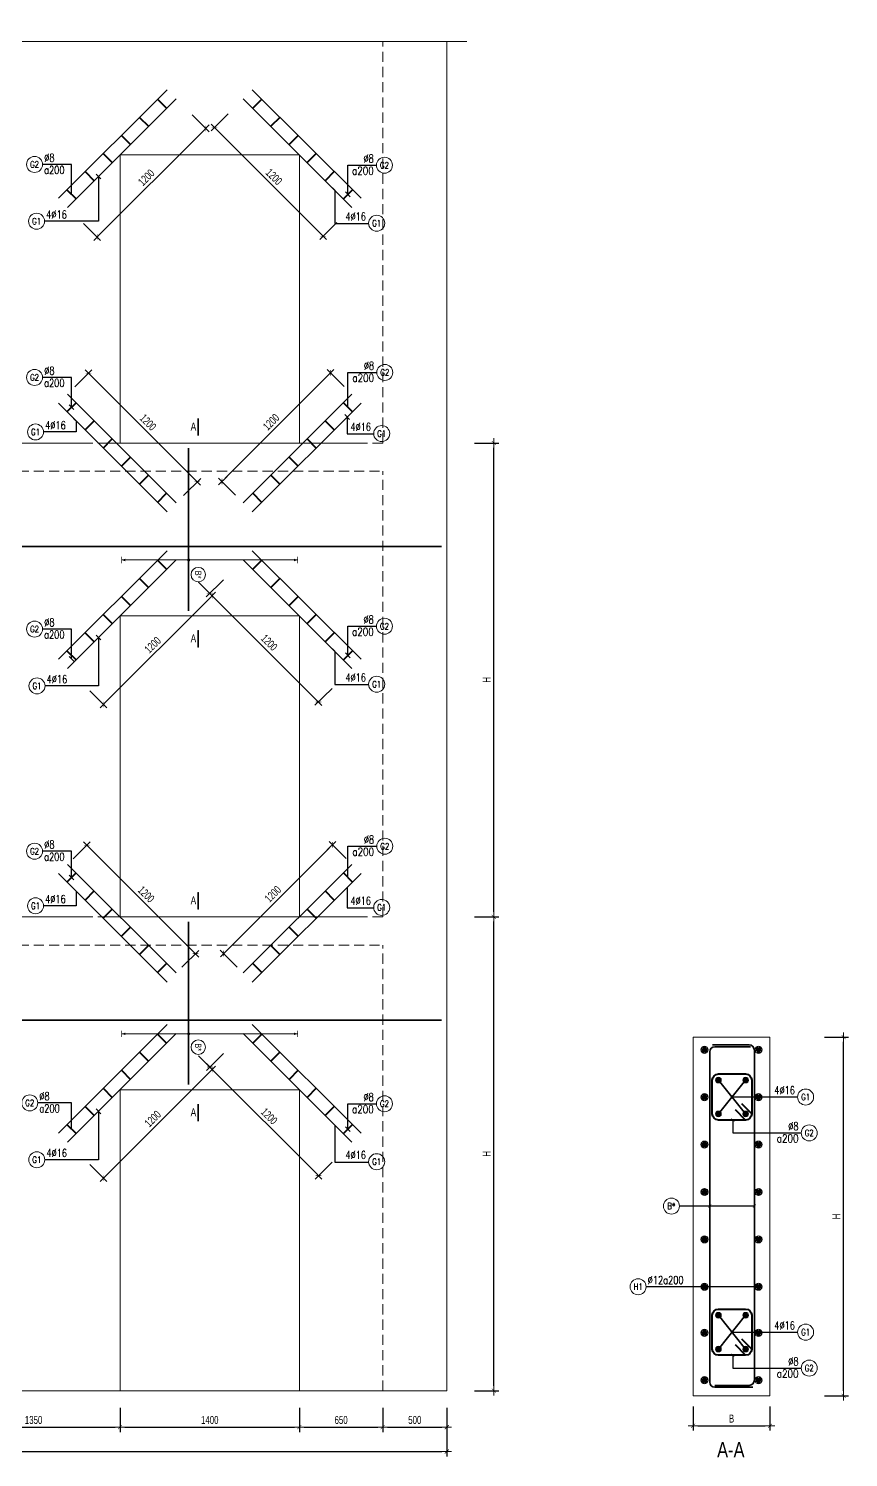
# Model space of a CAD drawing. Header units: millimetres. Extents: x 931337 to 1117500, y 19732 to 157199.
# Drawn here: x 949746 to 956144, y 39978 to 51135 of the extents above; entities that cross this region are included whole.
import ezdxf
from ezdxf.enums import TextEntityAlignment as Align

# ---------------------------------------------------------------- set-up
doc = ezdxf.new("R2010")
doc.units = ezdxf.units.MM
doc.header["$MEASUREMENT"] = 0
doc.linetypes.add('CENTER2', pattern=[1.125, 0.75, -0.125, 0.125, -0.125])
doc.linetypes.add('HIDDEN2', pattern=[4.7625, 3.175, -1.5875])
doc.layers.get('0').update_dxf_attribs({"lineweight": 20})
doc.layers.get('Defpoints').update_dxf_attribs({"color": 151, "lineweight": 9})
for name, color, linetype, lineweight in [('kata_dim', 8, 'Continuous', 5), ('kata_text', 7, 'Continuous', 30), ('KC-LEADER', 153, 'Continuous', 18), ('KC-THEP', 6, 'Continuous', 40), ('NDC_S_ANNO', 7, 'Continuous', 20), ('NDC_S_AXIS', 5, 'CENTER2', 13), ('NDC_S_CONTINUOUS', 3, 'Continuous', 20), ('NDC_S_DIM', 1, 'Continuous', 15), ('NDC_S_HIDDEN', 8, 'HIDDEN2', 13), ('NDC_S_LEADER', 1, 'Continuous', 15), ('NDC_S_LEVEL TEXT', 7, 'Continuous', 20), ('NDC_S_REBAR', 4, 'Continuous', 35), ('NDC_S_STIRRUP', 4, 'Continuous', 40), ('NDC_S_SYMBOL', 1, 'Continuous', 15), ('NDC_S_TEXT SYMBOL', 7, 'Continuous', 20), ('NDC_S_VN TEXT', 7, 'Continuous', 20)]:
    doc.layers.add(name, color=color, linetype=linetype, lineweight=lineweight)
doc.styles.add('AVANTH', font='')
doc.styles.add('kata_text', font='arial.ttf', dxfattribs={"width": 0.8})
doc.styles.add('NDC_ANNO', font='', dxfattribs={"width": 0.8})
doc.styles.add('NDC_ARIAL', font='arial.ttf', dxfattribs={"width": 0.85})
doc.styles.add('NDC_DIM', font='', dxfattribs={"width": 0.75})
doc.styles.add('NDC_EN TXT', font='romans.shx', dxfattribs={"width": 0.8})
doc.styles.get('AVANTH').set_extended_font_data('.VnAvantH')
doc.styles.get('NDC_ANNO').set_extended_font_data('Dotum')
doc.styles.get('NDC_DIM').set_extended_font_data('Dotum')
doc.dimstyles.new('NDC_1-25', dxfattribs={"dimscale": 25, "dimtxt": 2.5, "dimasz": 1, "dimexe": 1.5, "dimexo": 0, "dimgap": 0.8, "dimtad": 1, "dimdec": 0, "dimdsep": 46, "dimtxsty": 'NDC_ARIAL', "dimblk": 'DIMMARK', "dimcen": 49999.938995, "dimdle": 1.5, "dimclrd": 1, "dimclre": 1, "dimclrt": 3, "dimadec": 0, "dimazin": 0, "dimtfac": 1, "dimtdec": 0, "dimtix": 1, "dimtmove": 2, "dimatfit": 3, "dimfxl": 8, "dimarcsym": 0})
doc.dimstyles.new('NDC_1-25X2', dxfattribs={"dimscale": 25, "dimtxt": 2.5, "dimasz": 1, "dimexe": 1.5, "dimexo": 0, "dimgap": 0.8, "dimtad": 1, "dimdec": 0, "dimlfac": 0.5, "dimdsep": 46, "dimtxsty": 'NDC_ARIAL', "dimblk": 'DIMMARK', "dimcen": 49999.938995, "dimdle": 1.5, "dimclrd": 1, "dimclre": 1, "dimclrt": 3, "dimadec": 0, "dimazin": 0, "dimtfac": 1, "dimtdec": 0, "dimtix": 1, "dimtmove": 2, "dimatfit": 3, "dimldrblk": 'ARCHTICK', "dimfxl": 1, "dimarcsym": 0})
doc.dimstyles.new('NDC_dim_25', dxfattribs={"dimscale": 25, "dimtxt": 2.5, "dimasz": 1.5, "dimexe": 1.5, "dimexo": 2.5, "dimgap": 1, "dimtad": 1, "dimdec": 0, "dimzin": 0, "dimdsep": 46, "dimtxsty": 'NDC_DIM', "dimblk": 'DIMMARK', "dimcen": 0.09, "dimdle": 1.2, "dimclrd": 1, "dimclre": 1, "dimclrt": 3, "dimadec": 0, "dimazin": 0, "dimtfac": 1, "dimtdec": 0, "dimtix": 1, "dimtofl": 0, "dimtmove": 0, "dimatfit": 3, "dimfxl": 6, "dimfxlon": 1, "dimtolj": 1, "dimtzin": 0, "dimarcsym": 0})

# ---------------------------------------------------------------- blocks, each defined once
blk = doc.blocks.new('GIACUONG')
at = {"layer": 'NDC_S_REBAR'}
for p, q in [((-848856, -24182), (-848007, -23334)), ((-848785, -24253), (-847937, -23405))]:
    blk.add_line(p, q, dxfattribs=at)
at = {"layer": 'NDC_S_STIRRUP'}
for p, q in [((-848082, -23408), (-848011, -23479)), ((-848223, -23550), (-848152, -23620)), ((-848364, -23691), (-848294, -23762)), ((-848506, -23832), (-848435, -23903)), ((-848647, -23974), (-848577, -24045)), ((-848789, -24115), (-848718, -24186))]:
    blk.add_line(p, q, dxfattribs=at)
blk = doc.blocks.new('*U758')
blk.add_line((188.21, 0), (0, 0))
at = {"layer": 'kata_text', "style": 'kata_text', "width": 0.8}
blk.add_attdef('KHT', text='', height=2, dxfattribs=at).set_placement((-23.81, 3), align=Align.MIDDLE_CENTER)
at = {"layer": 'kata_text', "color": 3, "style": 'kata_text', "width": 0.8}
blk.add_attdef('DKT', (-20.81, 1.75), '', height=2.5, dxfattribs=at)
blk = doc.blocks.new('DIMMARK')
at = {"layer": 'NDC_S_DIM', "color": 1}
blk.add_line((-1.5, 0), (1, 0), dxfattribs=at)
at = {"layer": 'NDC_S_DIM', "color": 2, "const_width": 0.1}
blk.add_lwpolyline([(-0.42, -0.42), (0.42, 0.42)], dxfattribs=at)
blk = doc.blocks.new('*U13')
blk.add_circle((-2.5, 0), 2.5)
at = {"layer": 'NDC_S_VN TEXT', "color": 7, "style": 'NDC_EN TXT', "width": 0.8}
blk.add_attdef('SH2', text='', height=2, dxfattribs=at).set_placement((-2.5, 0), align=Align.MIDDLE)
at = {"layer": 'NDC_S_VN TEXT', "color": 3, "style": 'NDC_EN TXT', "width": 0.75}
blk.add_attdef('DK1', (0.5, 0.85), '', height=2.5, dxfattribs=at)
blk = doc.blocks.new('*U11')
blk.add_circle((-2.5, 0), 2.5)
at = {"layer": 'NDC_S_VN TEXT', "color": 7, "style": 'NDC_EN TXT', "width": 0.8}
blk.add_attdef('SH2', text='', height=2, dxfattribs=at).set_placement((-2.5, 0), align=Align.MIDDLE)
at = {"layer": 'NDC_S_VN TEXT', "color": 3, "style": 'NDC_EN TXT', "width": 0.75}
for tag, p in [('DK1', (0.5, 0.85)), ('KC1', (0.5, -2.97))]:
    blk.add_attdef(tag, p, '', height=2.5, dxfattribs=at)
blk = doc.blocks.new('*U9')
blk.add_circle((2.5, 0), 2.5)
at = {"layer": 'NDC_S_VN TEXT', "color": 3, "style": 'NDC_EN TXT', "width": 0.75}
blk.add_attdef('DK2', text='', height=2.5, dxfattribs=at).set_placement((-0.85, 0.85), align=Align.RIGHT)
at = {"layer": 'NDC_S_VN TEXT', "color": 7, "style": 'NDC_EN TXT', "width": 0.8}
blk.add_attdef('SH3', text='', height=2, dxfattribs=at).set_placement((2.5, 0), align=Align.MIDDLE)
blk = doc.blocks.new('*U10')
blk.add_circle((2.5, 0), 2.5)
at = {"layer": 'NDC_S_VN TEXT', "color": 3, "style": 'NDC_EN TXT'}
for tag, width, p in [('DK2', 0.75, (-0.85, 0.85)), ('KC2', 0.8, (-0.85, -2.97))]:
    blk.add_attdef(tag, text='', height=2.5, dxfattribs=dict(at, width=width)).set_placement(p, align=Align.RIGHT)
at = {"layer": 'NDC_S_VN TEXT', "color": 7, "style": 'NDC_EN TXT', "width": 0.8}
blk.add_attdef('SH3', text='', height=2, dxfattribs=at).set_placement((2.5, 0), align=Align.MIDDLE)
blk = doc.blocks.new('*D762')
at = {"layer": 'Defpoints', "color": 0, "transparency": 16777216}
for p in [(953010, 44199), (953377, 44199), (953010, 40499)]:
    blk.add_point(p, dxfattribs=at)
at = {"layer": 'NDC_S_DIM', "color": 1, "lineweight": -2, "transparency": 16777216}
for p, q in [((953227, 44199), (953415, 44199)), ((953377, 40537), (953377, 44162)), ((953227, 40499), (953415, 40499))]:
    blk.add_line(p, q, dxfattribs=at)
at = {"layer": 'NDC_S_DIM', "color": 1, "lineweight": -2, "transparency": 16777216, "xscale": 37.5, "yscale": 37.5, "zscale": 37.5}
for p, rotation in [((953377, 44199), 90), ((953377, 40499), 270)]:
    blk.add_blockref('DIMMARK', p, dxfattribs=dict(at, rotation=rotation))
at = {"layer": 'NDC_S_DIM', "color": 3, "transparency": 16777216, "insert": (953321, 42349), "char_height": 62.5, "attachment_point": 5, "rotation": 90, "style": 'NDC_DIM'}
blk.add_mtext('\\A1;H', dxfattribs=at)
blk = doc.blocks.new('*D763')
at = {"layer": 'Defpoints', "color": 0, "transparency": 16777216}
for p in [(953010, 47899), (953377, 47899), (953010, 44199)]:
    blk.add_point(p, dxfattribs=at)
at = {"layer": 'NDC_S_DIM', "color": 1, "lineweight": -2, "transparency": 16777216}
for p, q in [((953227, 47899), (953415, 47899)), ((953377, 44237), (953377, 47862)), ((953227, 44199), (953415, 44199))]:
    blk.add_line(p, q, dxfattribs=at)
at = {"layer": 'NDC_S_DIM', "color": 1, "lineweight": -2, "transparency": 16777216, "xscale": 37.5, "yscale": 37.5, "zscale": 37.5}
for p, rotation in [((953377, 47899), 90), ((953377, 44199), 270)]:
    blk.add_blockref('DIMMARK', p, dxfattribs=dict(at, rotation=rotation))
at = {"layer": 'NDC_S_DIM', "color": 3, "transparency": 16777216, "insert": (953321, 46049), "char_height": 62.5, "attachment_point": 5, "rotation": 90, "style": 'NDC_DIM'}
blk.add_mtext('\\A1;H', dxfattribs=at)
blk = doc.blocks.new('*D768')
at = {"layer": 'Defpoints', "color": 0, "transparency": 16777216}
for p in [(949110, 40499), (950460, 40499), (950460, 40214)]:
    blk.add_point(p, dxfattribs=at)
at = {"layer": 'NDC_S_DIM', "color": 1, "lineweight": -2, "transparency": 16777216}
for p, q in [((949110, 40364), (949110, 40176)), ((950460, 40364), (950460, 40176)), ((949147, 40214), (950422, 40214))]:
    blk.add_line(p, q, dxfattribs=at)
at = {"layer": 'NDC_S_DIM', "color": 1, "lineweight": -2, "transparency": 16777216, "xscale": 37.5, "yscale": 37.5, "zscale": 37.5, "rotation": 180}
blk.add_blockref('DIMMARK', (949110, 40214), dxfattribs=at)
at = {"layer": 'NDC_S_DIM', "color": 1, "lineweight": -2, "transparency": 16777216, "xscale": 37.5, "yscale": 37.5, "zscale": 37.5}
blk.add_blockref('DIMMARK', (950460, 40214), dxfattribs=at)
at = {"layer": 'NDC_S_DIM', "color": 3, "transparency": 16777216, "insert": (949785, 40270), "char_height": 62.5, "attachment_point": 5, "style": 'NDC_DIM'}
blk.add_mtext('\\A1;1350', dxfattribs=at)
blk = doc.blocks.new('*D769')
at = {"layer": 'Defpoints', "color": 0, "transparency": 16777216}
for p in [(951860, 40499), (952510, 40499), (952510, 40214)]:
    blk.add_point(p, dxfattribs=at)
at = {"layer": 'NDC_S_DIM', "color": 1, "lineweight": -2, "transparency": 16777216}
for p, q in [((951860, 40364), (951860, 40176)), ((952510, 40364), (952510, 40176)), ((951897, 40214), (952472, 40214))]:
    blk.add_line(p, q, dxfattribs=at)
at = {"layer": 'NDC_S_DIM', "color": 1, "lineweight": -2, "transparency": 16777216, "xscale": 37.5, "yscale": 37.5, "zscale": 37.5, "rotation": 180}
blk.add_blockref('DIMMARK', (951860, 40214), dxfattribs=at)
at = {"layer": 'NDC_S_DIM', "color": 1, "lineweight": -2, "transparency": 16777216, "xscale": 37.5, "yscale": 37.5, "zscale": 37.5}
blk.add_blockref('DIMMARK', (952510, 40214), dxfattribs=at)
at = {"layer": 'NDC_S_DIM', "color": 3, "transparency": 16777216, "insert": (952185, 40270), "char_height": 62.5, "attachment_point": 5, "style": 'NDC_DIM'}
blk.add_mtext('\\A1;650', dxfattribs=at)
blk = doc.blocks.new('*D770')
at = {"layer": 'Defpoints', "color": 0, "transparency": 16777216}
for p in [(943810, 40499), (953010, 40499), (953010, 40024)]:
    blk.add_point(p, dxfattribs=at)
at = {"layer": 'NDC_S_DIM', "color": 1, "lineweight": -2, "transparency": 16777216}
for p, q in [((943810, 40174), (943810, 39986)), ((953010, 40174), (953010, 39986)), ((943847, 40024), (952972, 40024))]:
    blk.add_line(p, q, dxfattribs=at)
at = {"layer": 'NDC_S_DIM', "color": 1, "lineweight": -2, "transparency": 16777216, "xscale": 37.5, "yscale": 37.5, "zscale": 37.5, "rotation": 180}
blk.add_blockref('DIMMARK', (943810, 40024), dxfattribs=at)
at = {"layer": 'NDC_S_DIM', "color": 1, "lineweight": -2, "transparency": 16777216, "xscale": 37.5, "yscale": 37.5, "zscale": 37.5}
blk.add_blockref('DIMMARK', (953010, 40024), dxfattribs=at)
at = {"layer": 'NDC_S_DIM', "color": 3, "transparency": 16777216, "insert": (948410, 40080), "char_height": 62.5, "attachment_point": 5, "style": 'NDC_DIM'}
blk.add_mtext('\\A1;9200', dxfattribs=at)
blk = doc.blocks.new('THEP')
at = {"layer": 'KC-LEADER', "color": 6}
blk.add_circle((0, 0), 14, dxfattribs=at)
at = {"layer": 'KC-THEP'}
for p, q in [((-14, 0), (14, 0)), ((9.9, 9.9), (-9.9, -9.9)), ((-9.9, 9.9), (9.9, -9.9)), ((0, 14), (0, -14))]:
    blk.add_line(p, q, dxfattribs=at)
blk = doc.blocks.new('_ARCHTICK')
at = {"color": 0, "linetype": 'ByBlock', "const_width": 0.15}
blk.add_lwpolyline([(-0.5, -0.5), (0.5, 0.5)], dxfattribs=at)
blk = doc.blocks.new('*D771')
at = {"layer": 'Defpoints', "color": 0, "transparency": 16777216}
for p in [(954932, 40459), (955532, 40459), (955532, 40225)]:
    blk.add_point(p, dxfattribs=at)
at = {"layer": 'NDC_S_DIM', "color": 1, "lineweight": -2, "transparency": 16777216}
for p, q in [((954932, 40375), (954932, 40187)), ((955532, 40375), (955532, 40187)), ((954969, 40225), (955494, 40225))]:
    blk.add_line(p, q, dxfattribs=at)
at = {"layer": 'NDC_S_DIM', "color": 1, "lineweight": -2, "transparency": 16777216, "xscale": 37.5, "yscale": 37.5, "zscale": 37.5, "rotation": 180}
blk.add_blockref('DIMMARK', (954932, 40225), dxfattribs=at)
at = {"layer": 'NDC_S_DIM', "color": 1, "lineweight": -2, "transparency": 16777216, "xscale": 37.5, "yscale": 37.5, "zscale": 37.5}
blk.add_blockref('DIMMARK', (955532, 40225), dxfattribs=at)
at = {"layer": 'NDC_S_DIM', "color": 3, "transparency": 16777216, "insert": (955232, 40281), "char_height": 62.5, "attachment_point": 5, "style": 'NDC_DIM'}
blk.add_mtext('\\A1;B', dxfattribs=at)
blk = doc.blocks.new('*D772')
at = {"layer": 'Defpoints', "color": 0, "transparency": 16777216}
for p in [(955532, 43259), (956107, 43259), (955532, 40459)]:
    blk.add_point(p, dxfattribs=at)
at = {"layer": 'NDC_S_DIM', "color": 1, "lineweight": -2, "transparency": 16777216}
for p, q in [((955957, 43259), (956144, 43259)), ((956107, 40497), (956107, 43222)), ((955957, 40459), (956144, 40459))]:
    blk.add_line(p, q, dxfattribs=at)
at = {"layer": 'NDC_S_DIM', "color": 1, "lineweight": -2, "transparency": 16777216, "xscale": 37.5, "yscale": 37.5, "zscale": 37.5}
for p, rotation in [((956107, 43259), 90), ((956107, 40459), 270)]:
    blk.add_blockref('DIMMARK', p, dxfattribs=dict(at, rotation=rotation))
at = {"layer": 'NDC_S_DIM', "color": 3, "transparency": 16777216, "insert": (956050, 41859), "char_height": 62.5, "attachment_point": 5, "rotation": 90, "style": 'NDC_DIM'}
blk.add_mtext('\\A1;H', dxfattribs=at)
blk = doc.blocks.new('*D773')
at = {"layer": 'Defpoints', "color": 0, "transparency": 16777216}
for p in [(950460, 40499), (951860, 40499), (951860, 40214)]:
    blk.add_point(p, dxfattribs=at)
at = {"layer": 'NDC_S_DIM', "color": 1, "lineweight": -2, "transparency": 16777216}
for p, q in [((950460, 40364), (950460, 40176)), ((951860, 40364), (951860, 40176)), ((950497, 40214), (951822, 40214))]:
    blk.add_line(p, q, dxfattribs=at)
at = {"layer": 'NDC_S_DIM', "color": 1, "lineweight": -2, "transparency": 16777216, "xscale": 37.5, "yscale": 37.5, "zscale": 37.5, "rotation": 180}
blk.add_blockref('DIMMARK', (950460, 40214), dxfattribs=at)
at = {"layer": 'NDC_S_DIM', "color": 1, "lineweight": -2, "transparency": 16777216, "xscale": 37.5, "yscale": 37.5, "zscale": 37.5}
blk.add_blockref('DIMMARK', (951860, 40214), dxfattribs=at)
at = {"layer": 'NDC_S_DIM', "color": 3, "transparency": 16777216, "insert": (951160, 40270), "char_height": 62.5, "attachment_point": 5, "style": 'NDC_DIM'}
blk.add_mtext('\\A1;1400', dxfattribs=at)
blk = doc.blocks.new('*D774')
at = {"layer": 'Defpoints', "color": 0, "transparency": 16777216}
for p in [(952510, 40499), (953010, 40499), (953010, 40214)]:
    blk.add_point(p, dxfattribs=at)
at = {"layer": 'NDC_S_DIM', "color": 1, "lineweight": -2, "transparency": 16777216}
for p, q in [((952510, 40364), (952510, 40176)), ((953010, 40364), (953010, 40176)), ((952547, 40214), (952972, 40214))]:
    blk.add_line(p, q, dxfattribs=at)
at = {"layer": 'NDC_S_DIM', "color": 1, "lineweight": -2, "transparency": 16777216, "xscale": 37.5, "yscale": 37.5, "zscale": 37.5, "rotation": 180}
blk.add_blockref('DIMMARK', (952510, 40214), dxfattribs=at)
at = {"layer": 'NDC_S_DIM', "color": 1, "lineweight": -2, "transparency": 16777216, "xscale": 37.5, "yscale": 37.5, "zscale": 37.5}
blk.add_blockref('DIMMARK', (953010, 40214), dxfattribs=at)
at = {"layer": 'NDC_S_DIM', "color": 3, "transparency": 16777216, "insert": (952760, 40270), "char_height": 62.5, "attachment_point": 5, "style": 'NDC_DIM'}
blk.add_mtext('\\A1;500', dxfattribs=at)
blk = doc.blocks.new('*U754')
h = blk.add_hatch(color=6)
edge = h.paths.add_edge_path()
edge.add_arc((0, 0), 0.3, 0, 360)
for p, q in [((0, 0), (-34.94, 0)), ((15.86, 0), (0, 0))]:
    blk.add_line(p, q)
at = {"layer": 'kata_dim', "color": 6}
for q in [(0, 34.07), (0, -20.93)]:
    blk.add_line((0, 0), q, dxfattribs=at)
for points in [[(-1, 34.07, 0.2, 0.2, 0), (1, 34.07, 0, 0, 0)], [(-1, -20.93, 0.2, 0.2, 0), (1, -20.93, 0, 0, 0)]]:
    blk.add_lwpolyline(points, format="xyseb", dxfattribs=at)
at = {"layer": 'kata_dim'}
blk.add_circle((4.17, 3), 2.25, dxfattribs=at)
at = {"layer": 'kata_dim', "color": 6}
blk.add_circle((0, 0), 0.3, dxfattribs=at)
for points in [[(-0.4, 32.87), (0, 34.07), (0.4, 32.87)], [(-0.4, -19.73), (0, -20.93), (0.4, -19.73)]]:
    blk.add_solid(points, dxfattribs=at)
at = {"layer": 'kata_text', "style": 'kata_text', "width": 0.8}
blk.add_attdef('KHT', text='', height=2, dxfattribs=at).set_placement((4.17, 3), align=Align.MIDDLE_CENTER)
at = {"layer": 'kata_text', "color": 3, "style": 'kata_text', "width": 0.8}
blk.add_attdef('DKT', (7.17, 1.75), '', height=2.5, dxfattribs=at)
blk = doc.blocks.new('*U749')
at = {"layer": 'NDC_S_ANNO', "linetype": 'ByBlock', "lineweight": -2}
blk.add_line((0, 4.36), (0, -1), dxfattribs=at)
at = {"layer": 'NDC_S_ANNO', "ltscale": 0.005, "const_width": 0.5}
blk.add_lwpolyline([(0, -1), (0, 4.36)], dxfattribs=at)
at = {"layer": 'NDC_S_TEXT SYMBOL', "linetype": 'ByBlock', "lineweight": -2, "style": 'NDC_ANNO', "width": 0.8}
blk.add_attdef('DETAIL', text='', height=2.5, dxfattribs=at).set_placement((-0.64, 1.82), align=Align.MIDDLE_RIGHT)
blk = doc.blocks.new('*U752')
h = blk.add_hatch(color=6)
edge = h.paths.add_edge_path()
edge.add_arc((0, 0), 0.3, 0, 360)
for p, q in [((0, 0), (-34.94, 0)), ((15.86, 0), (0, 0))]:
    blk.add_line(p, q)
at = {"layer": 'kata_dim', "color": 6}
for q in [(0, 34.07), (0, -20.93)]:
    blk.add_line((0, 0), q, dxfattribs=at)
for points in [[(-1, 34.07, 0.2, 0.2, 0), (1, 34.07, 0, 0, 0)], [(-1, -20.93, 0.2, 0.2, 0), (1, -20.93, 0, 0, 0)]]:
    blk.add_lwpolyline(points, format="xyseb", dxfattribs=at)
at = {"layer": 'kata_dim'}
blk.add_circle((4.56, 3), 2.25, dxfattribs=at)
at = {"layer": 'kata_dim', "color": 6}
blk.add_circle((0, 0), 0.3, dxfattribs=at)
for points in [[(-0.4, 32.87), (0, 34.07), (0.4, 32.87)], [(-0.4, -19.73), (0, -20.93), (0.4, -19.73)]]:
    blk.add_solid(points, dxfattribs=at)
at = {"layer": 'kata_text', "style": 'kata_text', "width": 0.8}
blk.add_attdef('KHT', text='', height=2, dxfattribs=at).set_placement((4.56, 3), align=Align.MIDDLE_CENTER)
at = {"layer": 'kata_text', "color": 3, "style": 'kata_text', "width": 0.8}
blk.add_attdef('DKT', (7.56, 1.75), '', height=2.5, dxfattribs=at)
blk = doc.blocks.new('*U759')
blk.add_line((188.21, 0), (0, 0))
at = {"layer": 'kata_text', "style": 'kata_text', "width": 0.8}
blk.add_attdef('KHT', text='', height=2, dxfattribs=at).set_placement((-22.13, 3), align=Align.MIDDLE_CENTER)
at = {"layer": 'kata_text', "color": 3, "style": 'kata_text', "width": 0.8}
blk.add_attdef('DKT', (-19.13, 1.75), '', height=2.5, dxfattribs=at)
blk = doc.blocks.new('*D791')
at = {"layer": 'Defpoints', "color": 0, "transparency": 16777216}
for p in [(950898, 50587), (951129, 50356), (950049, 49739)]:
    blk.add_point(p, dxfattribs=at)
at = {"layer": 'NDC_S_DIM', "color": 1, "lineweight": -2, "transparency": 16777216}
for p, q in [((951023, 50462), (951156, 50330)), ((950307, 49534), (951103, 50330)), ((950175, 49614), (950307, 49481))]:
    blk.add_line(p, q, dxfattribs=at)
at = {"layer": 'NDC_S_DIM', "color": 1, "lineweight": -2, "transparency": 16777216, "xscale": 37.5, "yscale": 37.5, "zscale": 37.5}
for p, rotation in [((951129, 50356), 45), ((950281, 49508), 225)]:
    blk.add_blockref('DIMMARK', p, dxfattribs=dict(at, rotation=rotation))
at = {"layer": 'NDC_S_DIM', "color": 3, "transparency": 16777216, "insert": (950665, 49972), "char_height": 62.5, "attachment_point": 5, "rotation": 45, "style": 'NDC_DIM'}
blk.add_mtext('\\A1;1200', dxfattribs=at)
blk = doc.blocks.new('*D792')
at = {"layer": 'Defpoints', "color": 0, "transparency": 16777216}
for p in [(951449, 50616), (952298, 49767), (952045, 49514)]:
    blk.add_point(p, dxfattribs=at)
at = {"layer": 'NDC_S_DIM', "color": 1, "lineweight": -2, "transparency": 16777216}
for p, q in [((951303, 50469), (951170, 50336)), ((951223, 50336), (952019, 49541)), ((952151, 49620), (952019, 49488))]:
    blk.add_line(p, q, dxfattribs=at)
at = {"layer": 'NDC_S_DIM', "color": 1, "lineweight": -2, "transparency": 16777216, "xscale": 37.5, "yscale": 37.5, "zscale": 37.5}
for p, rotation in [((951197, 50363), 135), ((952045, 49514), 315)]:
    blk.add_blockref('DIMMARK', p, dxfattribs=dict(at, rotation=rotation))
at = {"layer": 'NDC_S_DIM', "color": 3, "transparency": 16777216, "insert": (951661, 49978), "char_height": 62.5, "attachment_point": 5, "rotation": 315, "style": 'NDC_DIM'}
blk.add_mtext('\\A1;1200', dxfattribs=at)
blk = doc.blocks.new('*D797')
at = {"layer": 'Defpoints', "color": 0, "transparency": 16777216}
for p in [(950898, 46987), (951179, 46707), (950049, 46139)]:
    blk.add_point(p, dxfattribs=at)
at = {"layer": 'NDC_S_DIM', "color": 1, "lineweight": -2, "transparency": 16777216}
for p, q in [((951073, 46813), (951205, 46680)), ((950357, 45885), (951152, 46680)), ((950224, 45964), (950357, 45832))]:
    blk.add_line(p, q, dxfattribs=at)
at = {"layer": 'NDC_S_DIM', "color": 1, "lineweight": -2, "transparency": 16777216, "xscale": 37.5, "yscale": 37.5, "zscale": 37.5}
for p, rotation in [((951179, 46707), 45), ((950330, 45858), 225)]:
    blk.add_blockref('DIMMARK', p, dxfattribs=dict(at, rotation=rotation))
at = {"layer": 'NDC_S_DIM', "color": 3, "transparency": 16777216, "insert": (950715, 46322), "char_height": 62.5, "attachment_point": 5, "rotation": 45, "style": 'NDC_DIM'}
blk.add_mtext('\\A1;1200', dxfattribs=at)
blk = doc.blocks.new('*D798')
at = {"layer": 'Defpoints', "color": 0, "transparency": 16777216}
for p in [(951421, 46987), (952270, 46139), (952008, 45877)]:
    blk.add_point(p, dxfattribs=at)
at = {"layer": 'NDC_S_DIM', "color": 1, "lineweight": -2, "transparency": 16777216}
for p, q in [((951266, 46832), (951133, 46699)), ((951186, 46699), (951981, 45904)), ((952114, 45983), (951981, 45851))]:
    blk.add_line(p, q, dxfattribs=at)
at = {"layer": 'NDC_S_DIM', "color": 1, "lineweight": -2, "transparency": 16777216, "xscale": 37.5, "yscale": 37.5, "zscale": 37.5}
for p, rotation in [((951159, 46726), 135), ((952008, 45877), 315)]:
    blk.add_blockref('DIMMARK', p, dxfattribs=dict(at, rotation=rotation))
at = {"layer": 'NDC_S_DIM', "color": 3, "transparency": 16777216, "insert": (951624, 46341), "char_height": 62.5, "attachment_point": 5, "rotation": 315, "style": 'NDC_DIM'}
blk.add_mtext('\\A1;1200', dxfattribs=at)
blk = doc.blocks.new('*D799')
at = {"layer": 'Defpoints', "color": 0, "transparency": 16777216}
for p in [(950049, 48281), (951062, 47596), (950898, 47432)]:
    blk.add_point(p, dxfattribs=at)
at = {"layer": 'NDC_S_DIM', "color": 1, "lineweight": -2, "transparency": 16777216}
for p, q in [((950107, 48339), (950240, 48471)), ((950240, 48418), (951035, 47623)), ((950956, 47490), (951089, 47623))]:
    blk.add_line(p, q, dxfattribs=at)
at = {"layer": 'NDC_S_DIM', "color": 1, "lineweight": -2, "transparency": 16777216, "xscale": 37.5, "yscale": 37.5, "zscale": 37.5}
for p, rotation in [((950213, 48445), 135), ((951062, 47596), 315)]:
    blk.add_blockref('DIMMARK', p, dxfattribs=dict(at, rotation=rotation))
at = {"layer": 'NDC_S_DIM', "color": 3, "transparency": 16777216, "insert": (950678, 48060), "char_height": 62.5, "attachment_point": 5, "rotation": 315, "style": 'NDC_DIM'}
blk.add_mtext('\\A1;1200', dxfattribs=at)
blk = doc.blocks.new('*D800')
at = {"layer": 'Defpoints', "color": 0, "transparency": 16777216}
for p in [(952103, 48447), (952270, 48281), (951421, 47432)]:
    blk.add_point(p, dxfattribs=at)
at = {"layer": 'NDC_S_DIM', "color": 1, "lineweight": -2, "transparency": 16777216}
for p, q in [((952209, 48341), (952077, 48474)), ((951281, 47625), (952077, 48421)), ((951361, 47493), (951228, 47625))]:
    blk.add_line(p, q, dxfattribs=at)
at = {"layer": 'NDC_S_DIM', "color": 1, "lineweight": -2, "transparency": 16777216, "xscale": 37.5, "yscale": 37.5, "zscale": 37.5}
for p, rotation in [((952103, 48447), 45), ((951255, 47599), 225)]:
    blk.add_blockref('DIMMARK', p, dxfattribs=dict(at, rotation=rotation))
at = {"layer": 'NDC_S_DIM', "color": 3, "transparency": 16777216, "insert": (951639, 48063), "char_height": 62.5, "attachment_point": 5, "rotation": 45, "style": 'NDC_DIM'}
blk.add_mtext('\\A1;1200', dxfattribs=at)
blk = doc.blocks.new('*D805')
at = {"layer": 'Defpoints', "color": 0, "transparency": 16777216}
for p in [(950898, 43287), (951179, 43007), (950049, 42439)]:
    blk.add_point(p, dxfattribs=at)
at = {"layer": 'NDC_S_DIM', "color": 1, "lineweight": -2, "transparency": 16777216}
for p, q in [((951073, 43113), (951205, 42980)), ((950357, 42185), (951152, 42980)), ((950224, 42264), (950357, 42132))]:
    blk.add_line(p, q, dxfattribs=at)
at = {"layer": 'NDC_S_DIM', "color": 1, "lineweight": -2, "transparency": 16777216, "xscale": 37.5, "yscale": 37.5, "zscale": 37.5}
for p, rotation in [((951179, 43007), 45), ((950330, 42158), 225)]:
    blk.add_blockref('DIMMARK', p, dxfattribs=dict(at, rotation=rotation))
at = {"layer": 'NDC_S_DIM', "color": 3, "transparency": 16777216, "insert": (950715, 42622), "char_height": 62.5, "attachment_point": 5, "rotation": 45, "style": 'NDC_DIM'}
blk.add_mtext('\\A1;1200', dxfattribs=at)
blk = doc.blocks.new('*D776')
at = {"layer": 'Defpoints', "color": 0, "transparency": 16777216}
for p in [(951492, 43358), (952340, 42510), (952009, 42178)]:
    blk.add_point(p, dxfattribs=at)
at = {"layer": 'NDC_S_DIM', "color": 1, "lineweight": -2, "transparency": 16777216}
for p, q in [((951266, 43133), (951134, 43000)), ((951187, 43000), (951982, 42205)), ((952115, 42284), (951982, 42151))]:
    blk.add_line(p, q, dxfattribs=at)
at = {"layer": 'NDC_S_DIM', "color": 1, "lineweight": -2, "transparency": 16777216, "xscale": 37.5, "yscale": 37.5, "zscale": 37.5}
for p, rotation in [((951160, 43027), 135), ((952009, 42178), 315)]:
    blk.add_blockref('DIMMARK', p, dxfattribs=dict(at, rotation=rotation))
at = {"layer": 'NDC_S_DIM', "color": 3, "transparency": 16777216, "insert": (951624, 42642), "char_height": 62.5, "attachment_point": 5, "rotation": 315, "style": 'NDC_DIM'}
blk.add_mtext('\\A1;1200', dxfattribs=at)
blk = doc.blocks.new('*D777')
at = {"layer": 'Defpoints', "color": 0, "transparency": 16777216}
for p in [(950049, 44609), (951048, 43911), (950898, 43761)]:
    blk.add_point(p, dxfattribs=at)
at = {"layer": 'NDC_S_DIM', "color": 1, "lineweight": -2, "transparency": 16777216}
for p, q in [((950094, 44653), (950226, 44786)), ((950226, 44733), (951022, 43937)), ((950942, 43805), (951075, 43937))]:
    blk.add_line(p, q, dxfattribs=at)
at = {"layer": 'NDC_S_DIM', "color": 1, "lineweight": -2, "transparency": 16777216, "xscale": 37.5, "yscale": 37.5, "zscale": 37.5}
for p, rotation in [((950200, 44759), 135), ((951048, 43911), 315)]:
    blk.add_blockref('DIMMARK', p, dxfattribs=dict(at, rotation=rotation))
at = {"layer": 'NDC_S_DIM', "color": 3, "transparency": 16777216, "insert": (950664, 44375), "char_height": 62.5, "attachment_point": 5, "rotation": 315, "style": 'NDC_DIM'}
blk.add_mtext('\\A1;1200', dxfattribs=at)
blk = doc.blocks.new('*D778')
at = {"layer": 'Defpoints', "color": 0, "transparency": 16777216}
for p in [(952117, 44761), (952270, 44609), (951421, 43761)]:
    blk.add_point(p, dxfattribs=at)
at = {"layer": 'NDC_S_DIM', "color": 1, "lineweight": -2, "transparency": 16777216}
for p, q in [((952224, 44655), (952091, 44788)), ((951295, 43939), (952091, 44735)), ((951375, 43807), (951242, 43939))]:
    blk.add_line(p, q, dxfattribs=at)
at = {"layer": 'NDC_S_DIM', "color": 1, "lineweight": -2, "transparency": 16777216, "xscale": 37.5, "yscale": 37.5, "zscale": 37.5}
for p, rotation in [((952117, 44761), 45), ((951269, 43913), 225)]:
    blk.add_blockref('DIMMARK', p, dxfattribs=dict(at, rotation=rotation))
at = {"layer": 'NDC_S_DIM', "color": 3, "transparency": 16777216, "insert": (951653, 44377), "char_height": 62.5, "attachment_point": 5, "rotation": 45, "style": 'NDC_DIM'}
blk.add_mtext('\\A1;1200', dxfattribs=at)

msp = doc.modelspace()

# ---------------------------------------------------------------- linework, layer by layer
at = {"layer": 'NDC_S_AXIS', "ltscale": 1000}
for p, q in [((943809.97, 47899.023), (952376.186, 47899.023)), ((943809.97, 44199.023), (952376.186, 44199.023)), ((943809.97, 40499.023), (952376.186, 40499.023))]:
    msp.add_line(p, q, dxfattribs=at)
at = {"layer": 'NDC_S_CONTINUOUS'}
for p, q in [((953009.603, 40499.023), (953009.603, 51035.305)), ((943809.603, 40499.023), (953009.603, 40499.023))]:
    msp.add_line(p, q, dxfattribs=at)
for points in [[(950459.603, 50149.023), (951859.603, 50149.023), (951859.603, 47899.023), (950459.603, 47899.023)], [(950459.603, 46549.023), (951859.603, 46549.023), (951859.603, 44199.023), (950459.603, 44199.023)], [(954931.7, 40459.096), (955531.7, 40459.096), (955531.7, 43259.096), (954931.7, 43259.096)], [(950459.603, 42849.023), (951859.603, 42849.023), (951859.603, 40499.023), (950459.603, 40499.023)]]:
    msp.add_lwpolyline(points, close=True, dxfattribs=at)
at = {"layer": 'NDC_S_HIDDEN', "ltscale": 25}
for p, q in [((952509.603, 47899.023), (952509.603, 51035.305)), ((952509.603, 47899.023), (944309.603, 47899.023)), ((944309.603, 47679.023), (952509.603, 47679.023)), ((952509.603, 44199.023), (952509.603, 47679.023)), ((952509.603, 44199.023), (944309.603, 44199.023)), ((944309.603, 43979.023), (952509.603, 43979.023)), ((952509.603, 40499.023), (952509.603, 43979.023))]:
    msp.add_line(p, q, dxfattribs=at)
at = {"layer": 'NDC_S_REBAR'}
for points in [[(955398.325, 40526.028), (955101.852, 40526.028, -0.414213562), (955061.852, 40566.028), (955061.852, 43144.73, -0.414213562), (955101.852, 43184.73), (955379.307, 43184.73)], [(955102.296, 40540.394), (955370.123, 40540.394, 0.414213562), (955410.123, 40580.394), (955410.123, 43159.096, 0.414213562), (955370.123, 43199.096), (955083.096, 43199.096)]]:
    msp.add_lwpolyline(points, format="xyb", dxfattribs=at)
at = {"layer": 'NDC_S_STIRRUP'}
for points in [[(955310.123, 42740.405), (955390.123, 42660.405, -0.414213562), (955342.123, 42612.405), (955129.852, 42612.405, -0.414213562), (955081.852, 42660.405), (955081.852, 42924.405, -0.414213562), (955129.852, 42972.405), (955342.123, 42972.405, -0.414213562), (955390.123, 42924.405), (955390.123, 42660.405, -0.414213562), (955342.123, 42612.405), (955262.123, 42692.405)], [(955310.123, 40904.15), (955390.123, 40824.15, -0.414213562), (955342.123, 40776.15), (955129.852, 40776.15, -0.414213562), (955081.852, 40824.15), (955081.852, 41088.15, -0.414213562), (955129.852, 41136.15), (955342.123, 41136.15, -0.414213562), (955390.123, 41088.15), (955390.123, 40824.15, -0.414213562), (955342.123, 40776.15), (955262.123, 40856.15)]]:
    msp.add_lwpolyline(points, format="xyb", dxfattribs=at)
at = {"layer": 'NDC_S_SYMBOL'}
msp.add_lwpolyline([(943649.01, 51035.305), (948328.978, 51035.305), (948326.804, 51135.305), (948482.456, 50935.305), (948480.283, 51035.305), (953165.068, 51035.305)], dxfattribs=at)

# ---------------------------------------------------------------- block references
at = {"layer": 'KC-THEP'}
for p, xscale, yscale, zscale, rotation in [((955021.489, 43160.622), -2, 2, 2, 110.331970432249), ((955441.911, 43160.622), 2, 2, 2, 249.668029567751), ((955129.852, 42924.405), 1.6, 1.6, 1.6, 69.66802956775103), ((955342.123, 42924.405), 1.6, 1.6, 1.6, 69.66802956775103), ((955021.489, 42790.622), -2, 2, 2, 110.331970432249), ((955441.911, 42790.622), 2, 2, 2, 249.668029567751), ((955129.852, 42660.405), -1.6, 1.6, 1.6, 110.331970432249), ((955342.123, 42660.405), -1.6, 1.6, 1.6, 110.331970432249), ((955021.489, 42420.622), -2, 2, 2, 110.331970432249), ((955441.911, 42420.622), 2, 2, 2, 249.668029567751), ((955021.489, 42050.622), -2, 2, 2, 110.331970432249), ((955441.911, 42050.622), 2, 2, 2, 249.668029567751), ((955021.489, 41680.622), -2, 2, 2, 110.331970432249), ((955441.911, 41680.622), 2, 2, 2, 249.668029567751), ((955021.489, 41310.622), -2, 2, 2, 110.331970432249), ((955441.911, 41310.622), 2, 2, 2, 249.668029567751), ((955129.852, 41088.15), 1.6, 1.6, 1.6, 69.66802956775103), ((955342.123, 41088.15), 1.6, 1.6, 1.6, 69.66802956775103), ((955021.489, 40950.622), -2, 2, 2, 110.331970432249), ((955441.911, 40950.622), 2, 2, 2, 249.668029567751), ((955129.852, 40824.15), -1.6, 1.6, 1.6, 110.331970432249), ((955342.123, 40824.15), -1.6, 1.6, 1.6, 110.331970432249), ((955021.489, 40580.622), -2, 2, 2, 110.331970432249), ((955441.911, 40580.622), 2, 2, 2, 249.668029567751)]:
    msp.add_blockref('THEP', p, dxfattribs=dict(at, xscale=xscale, yscale=yscale, zscale=zscale, rotation=rotation))
at = {"layer": 'NDC_S_CONTINUOUS'}
for p in [(1798834.592, 73992.023), (1798834.592, 70392.023), (1798834.592, 66692.023)]:
    msp.add_blockref('GIACUONG', p, dxfattribs=at)
at = {"layer": 'NDC_S_CONTINUOUS', "xscale": -1}
for p in [(103484.614, 73992.023), (103484.614, 70392.023), (103484.614, 66692.023)]:
    msp.add_blockref('GIACUONG', p, dxfattribs=at)
at = {"layer": 'NDC_S_CONTINUOUS', "xscale": -1, "rotation": 180}
for p in [(1798834.592, 24027.739), (1798834.592, 20356.023)]:
    msp.add_blockref('GIACUONG', p, dxfattribs=at)
at = {"layer": 'NDC_S_CONTINUOUS', "rotation": 180}
for p in [(103484.614, 24027.739), (103484.614, 20356.023)]:
    msp.add_blockref('GIACUONG', p, dxfattribs=at)
at = {"layer": 'NDC_S_REBAR', "xscale": 25, "yscale": 25, "zscale": 25}
for name, p in [('*U759', (948264.308, 47091.523)), ('*U758', (948264.308, 43391.523))]:
    msp.add_blockref(name, p, dxfattribs=at)
at = {"layer": 'NDC_S_REBAR'}
ref = msp.add_blockref('*U752', (950995.308, 46985.616), dxfattribs=dict(at, xscale=25, yscale=25, zscale=25, rotation=270))
ref.add_attrib('KHT', 'B*', dxfattribs={"layer": 'kata_text', "height": 50, "rotation": 270, "style": 'kata_text', "width": 0.8}).set_placement((951070.308, 46871.532), align=Align.MIDDLE_CENTER)
ref = msp.add_blockref('*U754', (950995.308, 43285.616), dxfattribs=dict(at, xscale=25, yscale=25, zscale=25, rotation=270))
ref.add_attrib('KHT', 'B*', dxfattribs={"layer": 'kata_text', "height": 50, "rotation": 270, "style": 'kata_text', "width": 0.8}).set_placement((951070.308, 43181.461), align=Align.MIDDLE_CENTER)
at = {"layer": 'NDC_S_SYMBOL', "xscale": 25, "yscale": 25}
for p, zscale in [((951070.308, 47982.169), 100), ((951070.308, 46327.762), 25), ((951070.308, 44282.169), 100), ((951070.308, 42627.762), 25)]:
    msp.add_blockref('*U749', p, dxfattribs=dict(at, zscale=zscale)).add_auto_attribs({'DETAIL': 'A'})
at = {"layer": 'NDC_S_VN TEXT', "xscale": 25, "yscale": 25, "zscale": 25}
for name, p, values in [('*U11', (949855.092, 50074.307), {'SH2': 'G2', 'DK1': '%%C8', 'KC1': 'a200'}), ('*U10', (952461.024, 50067.968), {'SH3': 'G2', 'DK2': '%%c8', 'KC2': 'a200'}), ('*U13', (949871.155, 49630.807), {'SH2': 'G1', 'DK1': '4%%C16'}), ('*U9', (952400.076, 49615.353), {'SH3': 'G1', 'DK2': '4%%c16'}), ('*U11', (949855.092, 48411.323), {'SH2': 'G2', 'DK1': '%%C8', 'KC1': 'a200'}), ('*U10', (952463.636, 48450.162), {'SH3': 'G2', 'DK2': '%%c8', 'KC2': 'a200'}), ('*U13', (949862.587, 47985.15), {'SH2': 'G1', 'DK1': '4%%C16'}), ('*U9', (952439.214, 47972.511), {'SH3': 'G1', 'DK2': '4%%c16'}), ('*U11', (949855.092, 46446.023), {'SH2': 'G2', 'DK1': '%%C8', 'KC1': 'a200'}), ('*U10', (952461.024, 46467.968), {'SH3': 'G2', 'DK2': '%%c8', 'KC2': 'a200'}), ('*U13', (949874.2, 46002.523), {'SH2': 'G1', 'DK1': '4%%C16'}), ('*U9', (952400.076, 46015.353), {'SH3': 'G1', 'DK2': '4%%c16'}), ('*U11', (949855.092, 44711.323), {'SH2': 'G2', 'DK1': '%%C8', 'KC1': 'a200'}), ('*U10', (952463.636, 44750.162), {'SH3': 'G2', 'DK2': '%%c8', 'KC2': 'a200'}), ('*U13', (949862.587, 44285.15), {'SH2': 'G1', 'DK1': '4%%C16'}), ('*U9', (952439.214, 44272.511), {'SH3': 'G1', 'DK2': '4%%c16'}), ('*U9', (955747.718, 42792.17), {'SH3': 'G1', 'DK2': '4%%c16'}), ('*U11', (949817.661, 42746.023), {'SH2': 'G2', 'DK1': '%%C8', 'KC1': 'a200'}), ('*U10', (952461.024, 42739.684), {'SH3': 'G2', 'DK2': '%%c8', 'KC2': 'a200'}), ('*U10', (955775.89, 42511.528), {'SH3': 'G2', 'DK2': '%%c8', 'KC2': 'a200'}), ('*U13', (949872.733, 42302.523), {'SH2': 'G1', 'DK1': '4%%C16'}), ('*U9', (952400.076, 42287.069), {'SH3': 'G1', 'DK2': '4%%c16'}), ('*U13', (954565.589, 41310.622), {'SH2': 'H1', 'DK1': '%%C12a200'}), ('*U9', (955747.718, 40955.916), {'SH3': 'G1', 'DK2': '4%%c16'}), ('*U10', (955775.89, 40675.274), {'SH3': 'G2', 'DK2': '%%c8', 'KC2': 'a200'})]:
    msp.add_blockref(name, p, dxfattribs=at).add_auto_attribs(values)
at = {"layer": 'NDC_S_VN TEXT'}
ref = msp.add_blockref('*U11', (954825.264, 41940.713), dxfattribs=dict(at, xscale=25, yscale=25, zscale=25))
ref.add_attrib('SH2', 'B*', dxfattribs={"color": 7, "height": 50, "style": 'NDC_EN TXT', "width": 0.8}).set_placement((954762.764, 41940.713), align=Align.MIDDLE)

# ---------------------------------------------------------------- texts
at = {"layer": 'NDC_S_LEVEL TEXT', "style": 'AVANTH', "width": 0.8}
msp.add_text('A-A', height=120, dxfattribs=at).set_placement((955226.412, 39977.85), align=Align.CENTER)

# ---------------------------------------------------------------- dimensions: what is measured, and where the dimension line sits
at = {"layer": 'NDC_S_DIM'}
for p1, p2, distance, picture, middle in [((950049.481, 49738.901), (950898.009, 50587.429), -327.01, '*D791', (950665.171, 49971.739)), ((951449.481, 50615.714), (952298.009, 49767.185), -357.618, '*D792', (951660.676, 49978.38)), ((950049.481, 48280.861), (950898.009, 47432.333), 231.924, '*D799', (950677.545, 48060.396)), ((951421.197, 47432.333), (952269.725, 48280.861), 235.61, '*D800', (951639.055, 48063.003)), ((950049.481, 46138.901), (950898.009, 46987.429), -396.925, '*D797', (950714.609, 46322.302)), ((951421.197, 46987.429), (952269.725, 46138.901), -370.177, '*D798', (951623.511, 46341.215)), ((950049.481, 44609.145), (950898.009, 43760.617), 212.314, '*D777', (950663.679, 44374.814)), ((951421.197, 43760.617), (952269.725, 44609.145), 215.341, '*D778', (951653.387, 44376.955)), ((951491.908, 43358.14), (952340.436, 42509.612), -468.95, '*D776', (951624.379, 42642.083)), ((950049.481, 42438.901), (950898.009, 43287.429), -396.925, '*D805', (950714.609, 42622.302))]:
    dim = msp.add_aligned_dim(p1=p1, p2=p2, distance=distance, dimstyle='NDC_dim_25', dxfattribs=at)
    dim.commit()
    dim.dimension.update_dxf_attribs({"geometry": picture, "text_midpoint": middle})
for base, p1, p2, picture, middle in [((953377.167, 47899.023), (953009.603, 44199.023), (953009.603, 47899.023), '*D763', (953320.875, 46049.023)), ((953377.167, 44199.023), (953009.603, 40499.023), (953009.603, 44199.023), '*D762', (953320.875, 42349.023)), ((956106.555, 43259.096), (955531.7, 40459.096), (955531.7, 43259.096), '*D772', (956050.262, 41859.096))]:
    dim = msp.add_linear_dim(base=base, p1=p1, p2=p2, angle=90, text='H', dimstyle='NDC_dim_25', dxfattribs=at)
    dim.commit()
    dim.dimension.update_dxf_attribs({"geometry": picture, "text_midpoint": middle})
for base, p1, p2, picture, middle in [((953009.603, 40023.799), (943809.603, 40499.023), (953009.603, 40499.023), '*D770', (948409.603, 40080.092)), ((950459.603, 40213.83), (949109.603, 40499.023), (950459.603, 40499.023), '*D768', (949784.603, 40270.122)), ((951859.603, 40213.83), (950459.603, 40499.023), (951859.603, 40499.023), '*D773', (951159.603, 40270.122)), ((952509.603, 40213.83), (951859.603, 40499.023), (952509.603, 40499.023), '*D769', (952184.603, 40270.122))]:
    dim = msp.add_linear_dim(base=base, p1=p1, p2=p2, dimstyle='NDC_dim_25', dxfattribs=at)
    dim.commit()
    dim.dimension.update_dxf_attribs({"geometry": picture, "text_midpoint": middle})
dim = msp.add_linear_dim(base=(953009.603, 40213.83), p1=(952509.603, 40499.023), p2=(953009.603, 40499.023), dimstyle='NDC_dim_25', override={"dimtmove": 1}, dxfattribs=at)
dim.commit()
dim.dimension.update_dxf_attribs({"geometry": '*D774', "text_midpoint": (952759.603, 40270.122)})
dim = msp.add_linear_dim(base=(955531.7, 40224.541), p1=(954931.7, 40459.096), p2=(955531.7, 40459.096), text='B', dimstyle='NDC_dim_25', dxfattribs=at)
dim.commit()
dim.dimension.update_dxf_attribs({"geometry": '*D771', "text_midpoint": (955231.7, 40280.834)})

# ---------------------------------------------------------------- leaders
at = {"layer": 'NDC_S_LEADER'}
for points, dimstyle, override in [([(950081.242, 49841.373), (950081.242, 50074.307), (949855.092, 50074.307)], 'NDC_dim_25', {"dimtad": 0, "dimldrblk": 'Oblique'}), ([(950291.348, 49980.768), (950291.348, 49630.807), (949871.155, 49630.807)], 'NDC_dim_25', {"dimgap": 1, "dimtad": 0, "dimldrblk": 'Oblique'}), ([(952237.964, 49841.373), (952237.964, 50067.807), (952461.024, 50067.807)], 'NDC_dim_25', {"dimtad": 0, "dimldrblk": 'Oblique'}), ([(952136.314, 49872.313), (952136.314, 49612.807), (952400.024, 49612.807)], 'NDC_dim_25', {"dimtad": 0, "dimldrblk": 'Oblique'}), ([(952237.964, 48178.389), (952237.964, 48450.001), (952463.636, 48450.001)], 'NDC_dim_25', {"dimtad": 0, "dimldrblk": 'Oblique'}), ([(950081.242, 48178.389), (950081.242, 48411.323), (949855.092, 48411.323)], 'NDC_dim_25', {"dimtad": 0, "dimldrblk": 'Oblique'}), ([(950116.342, 48072.578), (950116.342, 47985.15), (949862.587, 47985.15)], 'NDC_dim_25', {"dimgap": 1, "dimtad": 0, "dimldrblk": 'Oblique'}), ([(952231.98, 48101.694), (952231.98, 47969.966), (952439.162, 47969.966)], 'NDC_dim_25', {"dimtad": 0, "dimldrblk": 'Oblique'}), ([(950081.242, 46213.089), (950081.242, 46446.023), (949855.092, 46446.023)], 'NDC_dim_25', {"dimtad": 0, "dimldrblk": 'Oblique'}), ([(952237.964, 46241.373), (952237.964, 46467.807), (952461.024, 46467.807)], 'NDC_dim_25', {"dimtad": 0, "dimldrblk": 'Oblique'}), ([(950291.588, 46381.008), (950291.348, 46002.523), (949874.2, 46002.523)], 'NDC_dim_25', {"dimgap": 1, "dimtad": 0, "dimldrblk": 'Oblique'}), ([(952136.314, 46272.313), (952136.314, 46012.807), (952400.024, 46012.807)], 'NDC_dim_25', {"dimtad": 0, "dimldrblk": 'Oblique'}), ([(952237.964, 44506.673), (952237.964, 44750.001), (952463.636, 44750.001)], 'NDC_1-25', {"dimgap": 0.8, "dimtad": 0}), ([(950081.242, 44506.673), (950081.242, 44711.323), (949855.092, 44711.323)], 'NDC_dim_25', {"dimtad": 0, "dimldrblk": 'Oblique'}), ([(950116.342, 44400.863), (950116.342, 44285.15), (949862.587, 44285.15)], 'NDC_dim_25', {"dimgap": 1, "dimtad": 0, "dimldrblk": 'Oblique'}), ([(952231.98, 44429.978), (952231.98, 44269.966), (952439.162, 44269.966)], 'NDC_1-25', {"dimgap": 0.8, "dimtad": 0}), ([(955129.852, 42924.405), (955342.123, 42660.405)], 'NDC_1-25X2', {"dimtad": 0, "dimldrblk": 'Origin'}), ([(955129.852, 42660.405), (955342.123, 42924.405)], 'NDC_1-25X2', {"dimtad": 0, "dimldrblk": 'Origin'}), ([(955342.123, 42924.405), (955129.852, 42660.405)], 'NDC_1-25X2', {"dimtad": 0, "dimldrblk": 'Origin'}), ([(955342.123, 42660.405), (955129.852, 42924.405)], 'NDC_1-25X2', {"dimtad": 0, "dimldrblk": 'Origin'}), ([(950081.242, 42541.373), (950081.242, 42746.023), (949817.661, 42746.023)], 'NDC_dim_25', {"dimtad": 0, "dimldrblk": 'Oblique'}), ([(952237.964, 42541.373), (952237.964, 42739.523), (952461.024, 42739.523)], 'NDC_dim_25', {"dimtad": 0, "dimldrblk": 'Oblique'}), ([(955235.987, 42792.405), (955747.719, 42792.405)], 'NDC_1-25X2', {"dimtad": 0, "dimldrblk": 'Oblique'}), ([(950291.348, 42680.768), (950291.348, 42302.523), (949872.733, 42302.523)], 'NDC_dim_25', {"dimgap": 1, "dimtad": 0, "dimldrblk": 'Oblique'}), ([(955241.653, 42612.405), (955241.653, 42511.29), (955775.891, 42511.29)], 'NDC_1-25X2', {"dimgap": 0.8, "dimtad": 0}), ([(952136.314, 42572.313), (952136.314, 42284.523), (952400.024, 42284.523)], 'NDC_dim_25', {"dimtad": 0, "dimldrblk": 'Oblique'}), ([(955410.123, 41940.713), (954825.264, 41940.713)], 'NDC_1-25X2', {"dimgap": 0.8, "dimtad": 0}), ([(955061.852, 41940.713), (954825.264, 41940.713)], 'NDC_1-25X2', {"dimgap": 0.8, "dimtad": 0}), ([(955441.911, 41310.622), (954565.589, 41310.622)], 'NDC_1-25X2', {"dimgap": 0.8, "dimtad": 0, "dimldrblk": 'Origin'}), ([(955021.489, 41310.622), (954565.589, 41310.622)], 'NDC_1-25X2', {"dimtad": 0, "dimldrblk": 'Origin'}), ([(955129.852, 41088.15), (955342.123, 40824.15)], 'NDC_1-25X2', {"dimtad": 0, "dimldrblk": 'Origin'}), ([(955129.852, 40824.15), (955342.123, 41088.15)], 'NDC_1-25X2', {"dimtad": 0, "dimldrblk": 'Origin'}), ([(955342.123, 41088.15), (955129.852, 40824.15)], 'NDC_1-25X2', {"dimtad": 0, "dimldrblk": 'Origin'}), ([(955342.123, 40824.15), (955129.852, 41088.15)], 'NDC_1-25X2', {"dimtad": 0, "dimldrblk": 'Origin'}), ([(955235.987, 40956.15), (955747.719, 40956.15)], 'NDC_1-25X2', {"dimtad": 0, "dimldrblk": 'Oblique'}), ([(955241.653, 40776.15), (955241.653, 40675.035), (955775.891, 40675.035)], 'NDC_1-25X2', {"dimgap": 0.8, "dimtad": 0})]:
    msp.add_leader(points, dimstyle=dimstyle, override=override, dxfattribs=at)

doc.saveas('drawing.dxf')
